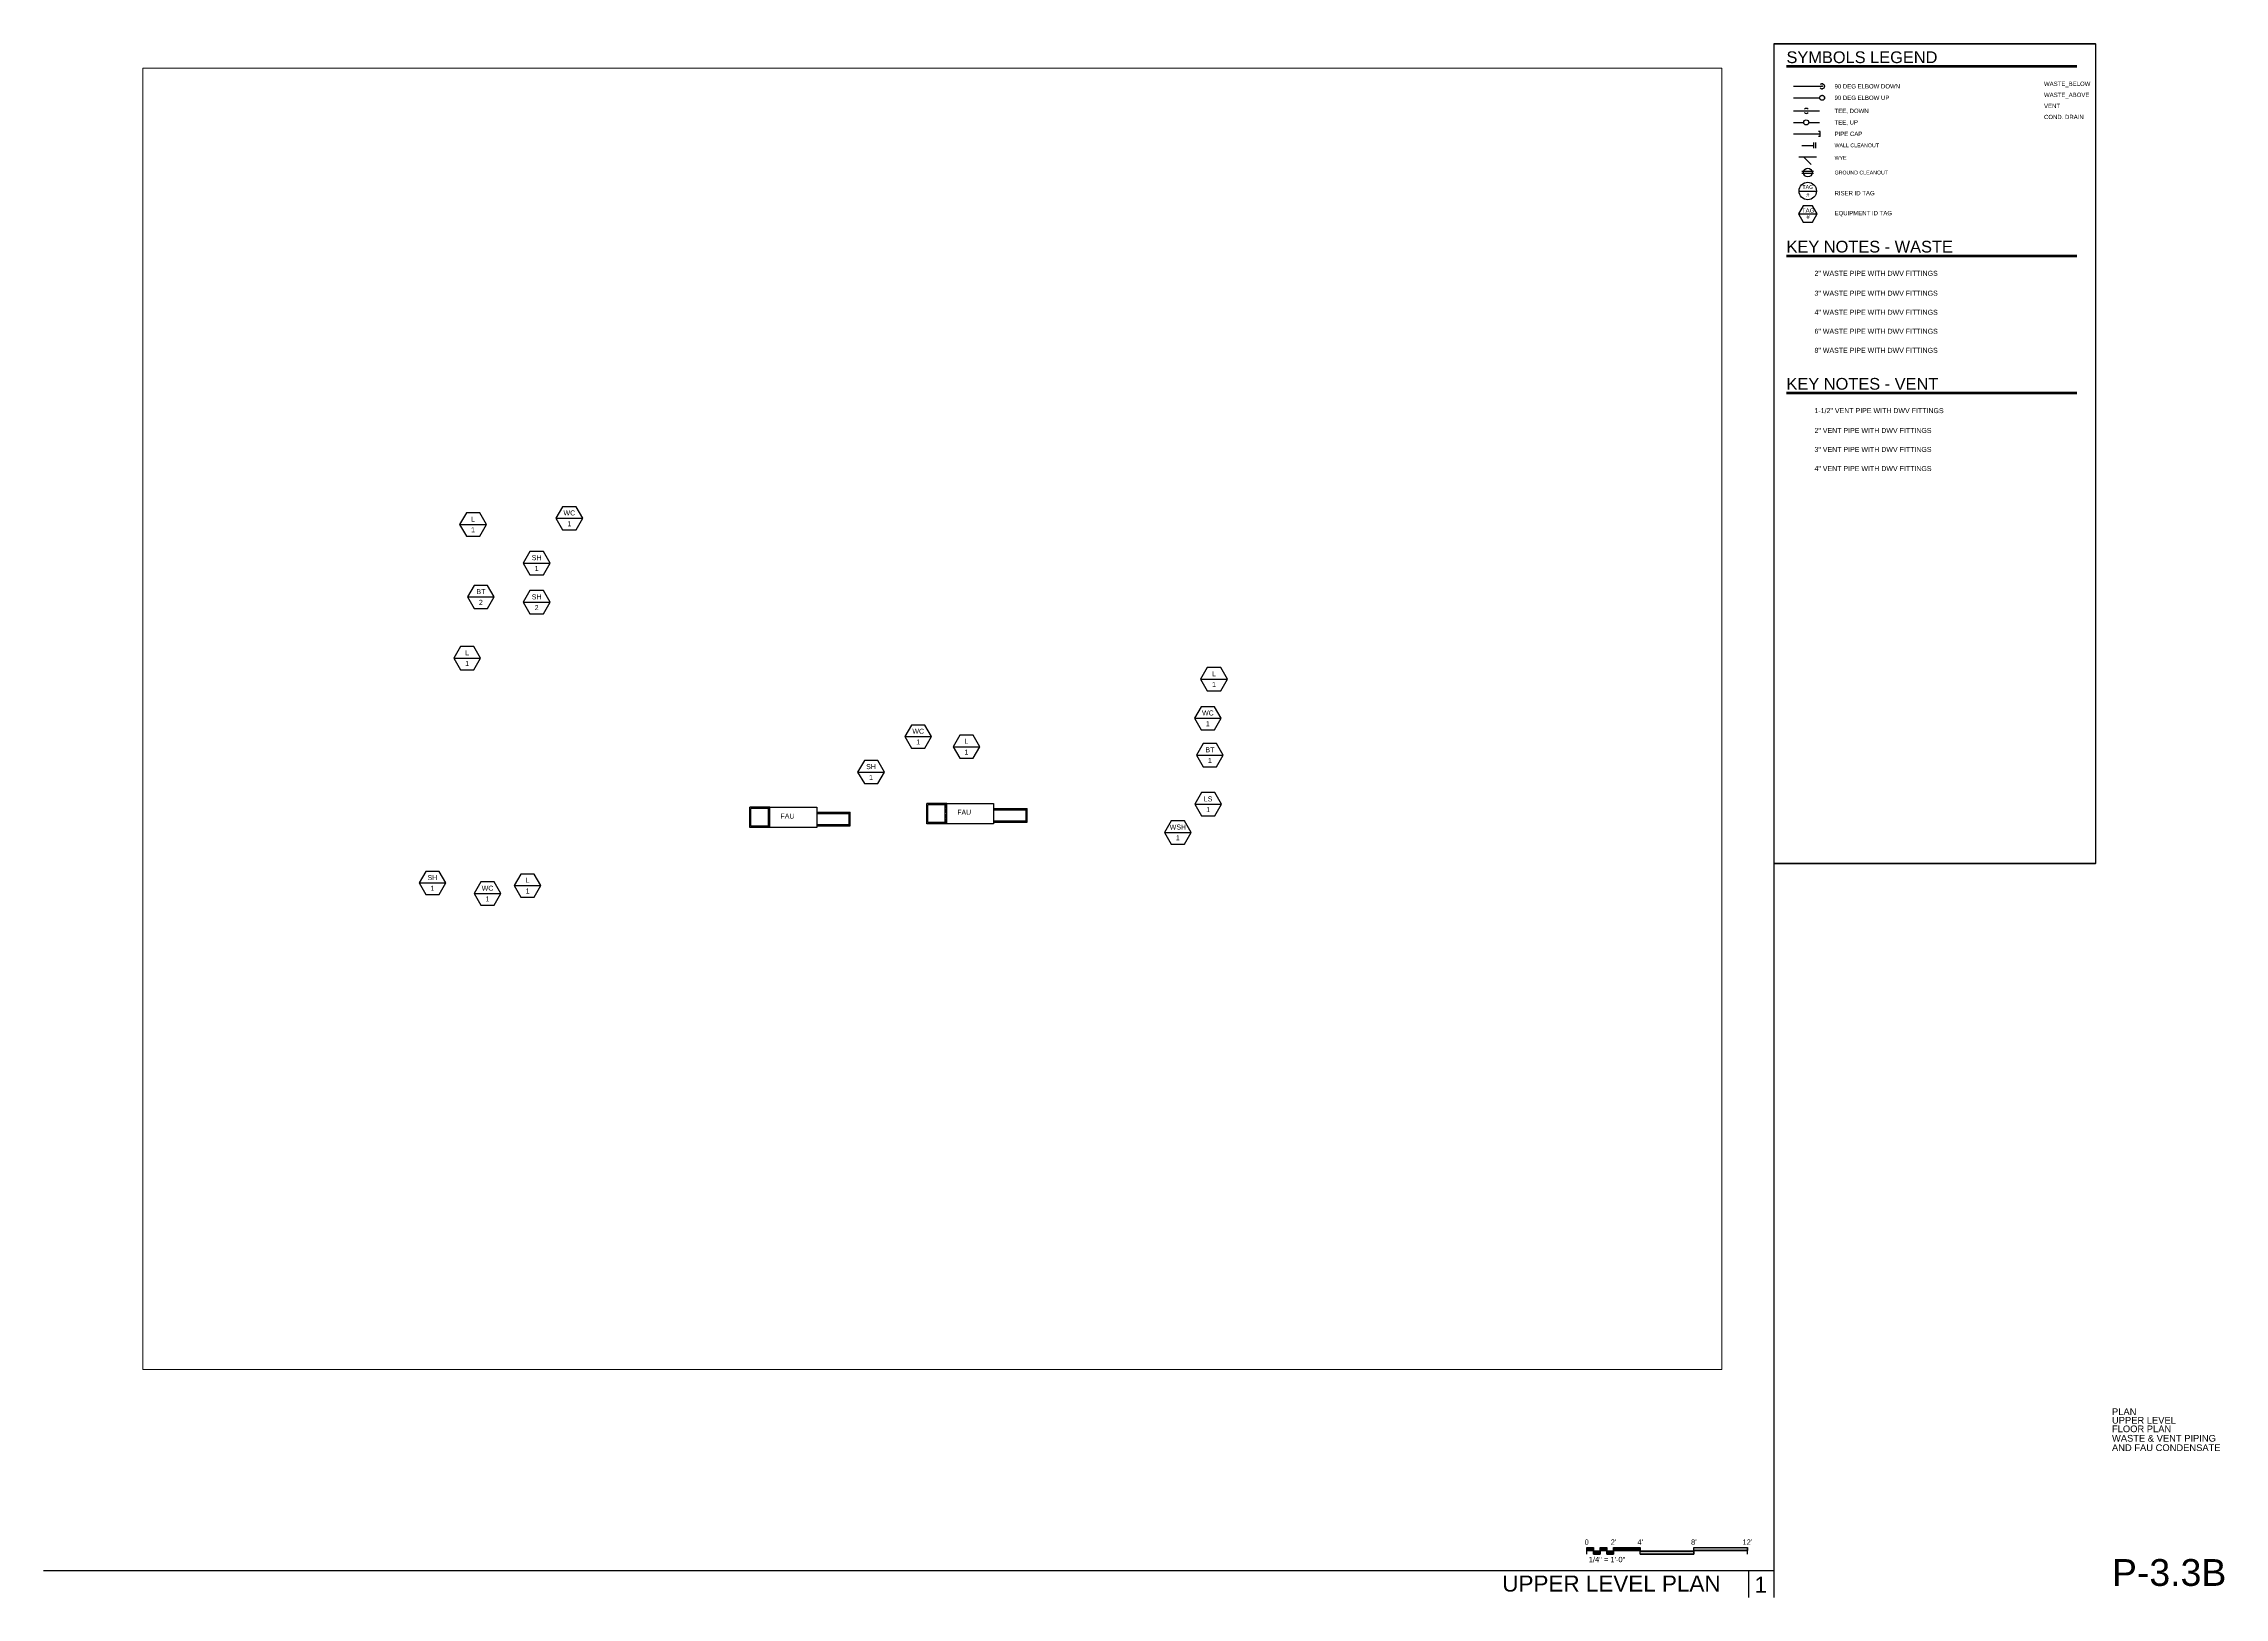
# Paper-space layout 'P-3.3B' of a CAD drawing. Extents: x 0.5 to 41.2, y 0.5 to 29.5.
# The model-space entities are those that its viewports show. They can reach past a viewport. Long polylines and large blocks are cut down to what shows.
import ezdxf
from ezdxf.enums import TextEntityAlignment as Align

# ---------------------------------------------------------------- set-up
doc = ezdxf.new("R2010")
doc.units = 0
doc.header["$LTSCALE"] = 24
doc.header["$MEASUREMENT"] = 0
doc.linetypes.add('HIDDEN2', pattern=[0.1875, 0.125, -0.0625])
doc.layers.get('0').update_dxf_attribs({"color": 8})
for name, color, linetype in [('GEC_BORDER', 2, 'Continuous'), ('GEC_DESCRIPTION_TITLE', 3, 'Continuous'), ('GEC_LEGEND', 2, 'Continuous'), ('PLUM-4TEXT', 2, 'Continuous'), ('PLUM-EQUIP', 5, 'Continuous'), ('PLUM_SYMBOLS', 3, 'Continuous'), ('PLUM_TEXT', 2, 'Continuous')]:
    doc.layers.add(name, color=color, linetype=linetype)
doc.layers.add('GEC_NO PLOT', color=7, linetype='Continuous', plot=False)
doc.layers.add('GEC_VIEWPORT', color=7, linetype='Continuous', plot=False)
doc.layers.get('0').freeze()
doc.styles.add('A2', font='arial.ttf', dxfattribs={"height": 4.5})
doc.styles.add('ARC-TEXT', font='arial.ttf', dxfattribs={"width": 0.86, "height": 4.5})
doc.styles.add('ARC-TITLE', font='arial.ttf', dxfattribs={"width": 1.00018})
doc.styles.add('Arial', font='arial.ttf')
doc.styles.add('rpm', font='arial.ttf', dxfattribs={"width": 0.85, "height": 0.09375})
doc.styles.add('shbd-text', font='arial.ttf')
doc.styles.add('TITLE1', font='arial.ttf')

# ---------------------------------------------------------------- blocks, each defined once
blk = doc.blocks.new('*U146')
at = {"linetype": 'Continuous'}
for points in [[(-1.5, 0), (-1.5, 0.125)], [(-1.5, 0.125), (-1.375, 0.125)], [(-1.5, 0.071), (-1.375, 0.071)], [(-1.375, 0), (-1.375, 0.125)], [(-1.25, 0.054), (-1.375, 0.054)], [(-1.375, 0), (-1.25, 0)], [(-1.25, 0), (-1.25, 0.125)], [(-1.25, 0.125), (-1.125, 0.125)], [(-1.25, 0.071), (-1.125, 0.071)], [(-1.125, 0), (-1.125, 0.125)], [(-1, 0.054), (-1.125, 0.054)], [(-1.125, 0), (-1, 0)], [(-1, 0), (-1, 0.125)], [(-1, 0.125), (-0.5, 0.125)], [(-1, 0.071), (-0.5, 0.071)], [(-0.5, 0), (-0.5, 0.125)], [(0.5, 0.054), (-0.5, 0.054)], [(-0.5, 0), (0.5, 0)], [(0.5, 0), (0.5, 0.125)], [(0.5, 0.125), (1.5, 0.125)], [(0.5, 0.071), (1.5, 0.071)], [(1.5, 0), (1.5, 0.125)]]:
    blk.add_lwpolyline(points, dxfattribs=at)
for points in [[(-1.5, 0.125), (-1.375, 0.125), (-1.375, 0.071), (-1.5, 0.071)], [(-1.375, 0.054), (-1.25, 0.054), (-1.25, 0), (-1.375, 0)], [(-1.25, 0.125), (-1.125, 0.125), (-1.125, 0.071), (-1.25, 0.071)], [(-1.125, 0.054), (-1, 0.054), (-1, 0), (-1.125, 0)], [(-1, 0.125), (-0.5, 0.125), (-0.5, 0.071), (-1, 0.071)], [(-0.5, 0.054), (0.5, 0.054), (0.5, 0), (-0.5, 0)], [(0.5, 0.125), (1.5, 0.125), (1.5, 0.071), (0.5, 0.071)]]:
    blk.add_lwpolyline(points, close=True, dxfattribs=at)
for points in [[(-1.5, 0.125), (-1.375, 0.125), (-1.5, 0.071), (-1.375, 0.071)], [(-1.375, 0.054), (-1.25, 0.054), (-1.375, 0), (-1.25, 0)], [(-1.25, 0.125), (-1.125, 0.125), (-1.25, 0.071), (-1.125, 0.071)], [(-1.125, 0.054), (-1, 0.054), (-1.125, 0), (-1, 0)], [(-1, 0.125), (-0.5, 0.125), (-1, 0.071), (-0.5, 0.071)], [(-0.5, 0.054), (0.5, 0.054), (-0.5, 0), (0.5, 0)], [(0.5, 0.125), (1.5, 0.125), (0.5, 0.071), (1.5, 0.071)]]:
    blk.add_solid(points)
at = {"linetype": 'Continuous', "style": 'A2'}
for s, p in [('0', (-1.5, 0.175)), ("2'", (-1, 0.175)), ("4'", (-0.5, 0.175)), ("8'", (0.5, 0.175)), ("12'", (1.5, 0.175))]:
    blk.add_text(s, height=0.1, dxfattribs=at).set_placement(p, align=Align.CENTER)
blk.add_text(' 1/4" = 1\'-0"', height=0.1, dxfattribs=at).set_placement((-1.5, -0.05), align=Align.TOP_LEFT)
blk = doc.blocks.new('SHEET-NO.')
at = {"color": 2, "linetype": 'Continuous', "style": 'A2'}
for tag, p in [('SHT_NAME_1', (39.131, 3.825)), ('SHT_NAME_2', (39.131, 3.665)), ('SHT_NAME_3', (39.131, 3.505)), ('SHT_NAME_4', (39.131, 3.329)), ('SHT_NAME_5', (39.131, 3.153)), ('ENGINEER', (40.24, 1.894)), ('DRAFTER', (40.24, 1.636))]:
    blk.add_attdef(tag, p, '', height=0.125, dxfattribs=at)
at = {"color": 3, "linetype": 'Continuous', "ltscale": 12, "style": 'shbd-text'}
blk.add_attdef('SHT-NO.', (39.131, 0.636), '', height=0.5, dxfattribs=at)
blk = doc.blocks.new('*U229')
at = {"linetype": 'Continuous'}
blk.add_arc((0, 0), 1.5, 221.8103, 138.1897, dxfattribs=at)
blk = doc.blocks.new('*U228')
at = {"linetype": 'Continuous'}
blk.add_circle((0, 0), 1.5, dxfattribs=at)
blk = doc.blocks.new('*U205')
at = {"linetype": 'Continuous'}
for start, end in [(41.8103, 138.1897), (221.8103, 318.1897)]:
    blk.add_arc((0, 0), 1.5, start, end, dxfattribs=at)
blk = doc.blocks.new('*U206')
at = {"linetype": 'Continuous'}
for p, q in [((0, 0), (5, 0)), ((5.7, 1.5), (4.7, 1.5)), ((5.7, -1.5), (5.7, 1.5)), ((5.7, -1.5), (4.7, -1.5))]:
    blk.add_line(p, q, dxfattribs=at)
blk = doc.blocks.new('8CFM')
blk.add_line((0, 0), (0.404, 0))
blk.add_lwpolyline([(0.101, 0.175), (0, 0), (0.101, -0.175), (0.303, -0.175), (0.404, 0), (0.303, 0.175)], close=True)
at = {"style": 'rpm', "width": 0.85}
for tag, p in [('12', (0.211, 0.03)), ('1200', (0.211, -0.111))]:
    blk.add_attdef(tag, text='', height=0.0938, dxfattribs=at).set_placement(p, align=Align.CENTER)
blk = doc.blocks.new('Tag-Riser')
at = {"color": 0, "linetype": 'ByBlock'}
blk.add_line((-10.4, 0), (10.4, 0), dxfattribs=at)
blk.add_circle((0, 0), 10.4, dxfattribs=at)
at = {"color": 0, "style": 'A2'}
for tag, p in [('TAG', (0, 4.8)), ('#', (0, -4.8))]:
    blk.add_attdef(tag, text='', height=4.5, dxfattribs=at).set_placement(p, align=Align.MIDDLE_CENTER)
blk = doc.blocks.new('*U204')
at = {"color": 4, "linetype": 'Continuous'}
for p, q in [((4, 0.7), (-4, 0.7)), ((4, -0.7), (-4, -0.7))]:
    blk.add_line(p, q, dxfattribs=at)
blk.add_circle((0, 0), 3, dxfattribs=at)
blk = doc.blocks.new('*U203')
at = {"color": 4, "linetype": 'Continuous'}
for p, q in [((0, 0), (8, 0)), ((8, 2), (8, -2)), ((9.25, 2), (9.25, -2))]:
    blk.add_line(p, q, dxfattribs=at)
blk = doc.blocks.new('Tag-Equipment')
at = {"color": 0}
blk.add_line((-12, 0), (12, 0), dxfattribs=at)
blk.add_lwpolyline([(-12, 0), (-6, -10.4), (6, -10.4), (12, 0), (6, 10.4), (-6, 10.4)], close=True, dxfattribs=at)
at = {"color": 0, "style": 'A2'}
for tag, p in [('TAG', (0, 4.8)), ('#', (0, -4.8))]:
    blk.add_attdef(tag, text='', height=4.5, dxfattribs=at).set_placement(p, align=Align.MIDDLE_CENTER)
blk = doc.blocks.new('GE_FAU')
for p, q in [((0, 0), (18, 0)), ((0, -18), (0, 0)), ((18, -18), (18, 0)), ((0, -16.6), (18, -16.6)), ((1, -16.6), (1, -1)), ((1, -1), (17, -1)), ((17, -16.6), (17, -1)), ((1.5, -60), (1.5, -90)), ((13.5, -60), (13.5, -90)), ((1.5, -90), (13.5, -90))]:
    blk.add_line(p, q)
at = {"linetype": 'HIDDEN2'}
for p, q in [((0, -18), (4.5, -16.6)), ((4.5, -16.6), (9, -18)), ((9, -18), (13.5, -16.6)), ((13.5, -16.6), (18, -18)), ((2.5, -60), (2.5, -89)), ((12.5, -60), (12.5, -89)), ((2.5, -89), (12.5, -89))]:
    blk.add_line(p, q, dxfattribs=at)
blk.add_lwpolyline([(0, -60), (0, -18), (18, -18), (18, -60)], close=True)

msp = doc.modelspace()

# ---------------------------------------------------------------- linework, layer by layer
at = {"layer": 'GEC_LEGEND', "color": 4}
for p, q in [((-1283.3, 204.6), (-1023, 204.6)), ((-1283.3, 34.9), (-1023, 34.9)), ((-1283.3, -88), (-1023, -88))]:
    msp.add_line(p, q, dxfattribs=at)
at = {"layer": 'GEC_LEGEND', "color": 1}
for p, q in [((-1283.3, 203.4), (-1023, 203.4)), ((-1283.3, 33.7), (-1023, 33.7)), ((-1283.3, -89.2), (-1023, -89.2))]:
    msp.add_line(p, q, dxfattribs=at)
at = {"layer": 'GEC_NO PLOT'}
msp.add_lwpolyline([(-1294.4, 224.3), (-1006.4, 224.3), (-1006.4, -510.3), (-1294.4, -510.3)], close=True, dxfattribs=at)
at = {"layer": 'PLUM_SYMBOLS'}
for p, q in [((-1277.1, 186.1), (-1251.4, 186.1)), ((-1277.1, 175.8), (-1253.7, 175.8)), ((-1277.1, 164.1), (-1253.7, 164.1)), ((-1277.1, 153.8), (-1268.1, 153.8)), ((-1277.1, 143.5), (-1254.1, 143.5)), ((-1263.3, 153.8), (-1253.7, 153.8)), ((-1272.2, 122.9), (-1256.3, 122.9)), ((-1268, 122.9), (-1261.1, 116.1))]:
    msp.add_line(p, q, dxfattribs=at)
for p in [(-1251.4, 188.3), (-1251.4, 186.1), (-1251.4, 183.8), (-1251.4, 178), (-1249.1, 186.1), (-1249.1, 175.8)]:
    msp.add_point(p, dxfattribs=at)

# ---------------------------------------------------------------- block references
at = {"layer": 'PLUM-4TEXT'}
for p, values in [((1215.6, 3354.3), {'TAG': 'L', '#': '1'}), ((1301.9, 3359.8), {'TAG': 'WC', '#': '1'}), ((1272.6, 3319.7), {'TAG': 'SH', '#': '1'}), ((1222.6, 3289.3), {'TAG': 'BT', '#': '2'}), ((1272.6, 3284.6), {'TAG': 'SH', '#': '2'}), ((1210.3, 3234.5), {'TAG': 'L', '#': '1'}), ((1879.7, 3215.7), {'TAG': 'L', '#': '1'}), ((1874.2, 3180.6), {'TAG': 'WC', '#': '1'}), ((1614.6, 3164.2), {'TAG': 'WC', '#': '1'}), ((1657.8, 3155.2), {'TAG': 'L', '#': '1'}), ((1876, 3147.6), {'TAG': 'BT', '#': '1'}), ((1572.3, 3132.5), {'TAG': 'SH', '#': '1'}), ((1874.4, 3103.6), {'TAG': 'LS', '#': '1'}), ((1847.3, 3078.4), {'TAG': 'WSH', '#': '1'}), ((1179.2, 3033.1), {'TAG': 'SH', '#': '1'}), ((1228.6, 3023.6), {'TAG': 'WC', '#': '1'}), ((1264.5, 3030.7), {'TAG': 'L', '#': '1'})]:
    msp.add_blockref('Tag-Equipment', p, dxfattribs=at).add_auto_attribs(values)
at = {"layer": 'PLUM-EQUIP', "rotation": 89.99999999999997}
for p in [(1463.7, 3082.9), (1622.2, 3086.2)]:
    msp.add_blockref('GE_FAU', p, dxfattribs=at)
at = {"layer": 'PLUM_SYMBOLS'}
for name, p, xscale, yscale, zscale in [('*U228', (-1251.4, 175.8), 1.499999798785716, 1.499999798785716, 1.499999798785716), ('*U229', (-1251.4, 186.1), 1.499999798785716, 1.499999798785716, 1.499999798785716), ('*U205', (-1265.6, 164.1), 1.499999798785716, 1.499999798785716, 1.499999798785716), ('*U228', (-1265.6, 153.8), 1.499999798785716, 1.499999798785716, 1.499999798785716), ('*U206', (-1261.6, 143.5), 1.499999798785716, 1.499999798785716, 1.499999798785716), ('*U203', (-1269.5, 133.2), 1.312499988, 1.312499988, 1.312499988), ('*U204', (-1264.2, 108.8), 1.312499988, 1.312499988, 1.312499988)]:
    msp.add_blockref(name, p, dxfattribs=dict(at, xscale=xscale, yscale=yscale, zscale=zscale))
at = {"layer": 'PLUM_TEXT', "xscale": 0.7499998376785799, "yscale": 0.7499998376785799, "zscale": 0.7499998376785799}
msp.add_blockref('Tag-Riser', (-1264.2, 92.3), dxfattribs=at).add_auto_attribs({'TAG': 'TAG', '#': '#'})
at = {"layer": 'PLUM_TEXT', "linetype": 'ByBlock'}
ref = msp.add_blockref('8CFM', (-1272.5, 71.7), dxfattribs=dict(at, xscale=41.142852, yscale=41.142852, zscale=41.142852))
ref.add_attrib('1200', '#', dxfattribs={"layer": '0', "height": 3.86, "style": 'Arial'}).set_placement((-1263.9, 67.1), align=Align.CENTER)
ref.add_attrib('12', 'TAG', dxfattribs={"layer": '0', "height": 3.86, "style": 'Arial'}).set_placement((-1263.9, 72.9), align=Align.CENTER)

# ---------------------------------------------------------------- texts
at = {"layer": 'GEC_LEGEND', "color": 3, "style": 'ARC-TITLE'}
for s, p in [('SYMBOLS LEGEND', (-1283.3, 206.9)), ('KEY NOTES - WASTE', (-1283.3, 37.2)), ('KEY NOTES - VENT', (-1283.3, -85.7))]:
    msp.add_text(s, height=10.5, dxfattribs=at).set_placement(p)
at = {"layer": 'GEC_LEGEND', "char_height": 4.5, "width": 239.582, "attachment_point": 1, "style": 'Arial'}
for s, insert in [('{\\W1;2" WASTE PIPE WITH DWV FITTINGS}', (-1258.2, 20.8)), ('{\\W1;3" WASTE PIPE WITH DWV FITTINGS}', (-1258.2, 3)), ('{\\W1;4" WASTE PIPE WITH DWV FITTINGS}', (-1258.2, -14.1)), ('{\\W1;6" WASTE PIPE WITH DWV FITTINGS}', (-1258.2, -31.1)), ('{\\W1;8" WASTE PIPE WITH DWV FITTINGS}', (-1258.2, -48.2)), ('{\\W1;1-1/2" VENT PIPE WITH DWV FITTINGS}', (-1258.2, -102.2)), ('{\\W1;2" VENT PIPE WITH DWV FITTINGS}', (-1258.2, -120)), ('{\\W1;4" VENT PIPE WITH DWV FITTINGS}', (-1258.2, -154.1)), ('{\\W1;3" VENT PIPE WITH DWV FITTINGS}', (-1258.2, -137))]:
    msp.add_mtext(s, dxfattribs=dict(at, insert=insert))
at = {"layer": 'PLUM-4TEXT', "char_height": 4.5, "attachment_point": 1, "style": 'ARC-TEXT'}
for insert in [(1491.2, 3095.3), (1649.6, 3098.7)]:
    msp.add_mtext_dynamic_manual_height_columns('FAU', width=6.129, gutter_width=22.5, heights=[0], dxfattribs=dict(at, insert=insert))
at = {"layer": 'PLUM_TEXT', "style": 'Arial'}
for s, height, p in [('90 DEG ELBOW DOWN', 3.857, (-1240.2, 186.1)), ('90 DEG ELBOW UP', 3.857, (-1240.2, 175.8)), ('TEE, DOWN', 3.86, (-1240.2, 164.1)), ('TEE, UP', 3.86, (-1240.2, 153.8)), ('PIPE CAP', 3.86, (-1240.2, 143.5)), ('WALL CLEANOUT', 3.375, (-1240.2, 133.2)), ('WYE', 3.38, (-1240.2, 122)), ('GROUND CLEANOUT', 3.375, (-1240.2, 108.8))]:
    msp.add_text(s, height=height, dxfattribs=at).set_placement(p, align=Align.MIDDLE_LEFT)
for s, height, p in [('WASTE_BELOW', 3.855, (-1052.5, 186.4)), ('WASTE_ABOVE', 3.855, (-1052.5, 176.5)), ('VENT', 3.86, (-1052.5, 166.6)), ('COND. DRAIN', 3.855, (-1052.5, 156.7))]:
    msp.add_text(s, height=height, dxfattribs=at).set_placement(p)
at = {"layer": 'PLUM_TEXT', "char_height": 3.857, "width": 86.32, "attachment_point": 1, "style": 'Arial'}
for s, insert in [('RISER ID TAG', (-1240.2, 92.3)), ('EQUIPMENT ID TAG', (-1240.2, 74.4))]:
    msp.add_mtext(s, dxfattribs=dict(at, insert=insert))

psp = doc.layouts.new('P-3.3B')

# ---------------------------------------------------------------- linework, layer by layer
at = {"layer": 'GEC_BORDER', "color": 5}
for p, q in [((0.5, 1.003), (32.812, 1.003)), ((32.336, 1.003), (32.336, 0.5)), ((32.336, 1.003), (32.336, 0.5))]:
    psp.add_line(p, q, dxfattribs=at)
psp.add_lwpolyline([(32.812, 0.5), (32.812, 29.5)], dxfattribs=at)

# ---------------------------------------------------------------- block references
at = {"layer": 'GEC_BORDER'}
psp.add_blockref('*U146', (30.812, 1.306), dxfattribs=at)
at = {"layer": 'GEC_DESCRIPTION_TITLE'}
ref = psp.add_blockref('SHEET-NO.', (-0.01, 0.078), dxfattribs=at)
ref.add_attrib('SHT-NO.', 'P-3.3B', (39.12, 0.714), dxfattribs={"layer": '0', "color": 3, "linetype": 'Continuous', "ltscale": 12, "height": 0.5, "style": 'shbd-text'})
ref.add_attrib('SHT_NAME_1', 'PLAN', (39.12, 3.903), dxfattribs={"layer": '0', "color": 2, "linetype": 'Continuous', "height": 0.125, "style": 'A2'})
ref.add_attrib('SHT_NAME_2', 'UPPER LEVEL', (39.12, 3.743), dxfattribs={"layer": '0', "color": 2, "linetype": 'Continuous', "height": 0.125, "style": 'A2'})
ref.add_attrib('SHT_NAME_3', 'FLOOR PLAN', (39.12, 3.583), dxfattribs={"layer": '0', "color": 2, "linetype": 'Continuous', "height": 0.125, "style": 'A2'})
ref.add_attrib('SHT_NAME_4', 'WASTE & VENT PIPING', (39.12, 3.407), dxfattribs={"layer": '0', "color": 2, "linetype": 'Continuous', "height": 0.125, "style": 'A2'})
ref.add_attrib('SHT_NAME_5', 'AND FAU CONDENSATE', (39.12, 3.231), dxfattribs={"layer": '0', "color": 2, "linetype": 'Continuous', "height": 0.125, "style": 'A2'})

# ---------------------------------------------------------------- texts
at = {"layer": 'GEC_BORDER', "style": 'TITLE1'}
psp.add_text('1', height=0.3, dxfattribs=at).set_placement((32.562, 0.737), align=Align.MIDDLE_CENTER)
at = {"layer": 'GEC_BORDER', "insert": (31.812, 0.908), "char_height": 0.3, "width": 8.88615, "attachment_point": 3, "style": 'TITLE1'}
psp.add_mtext('UPPER LEVEL PLAN', dxfattribs=at)

# ---------------------------------------------------------------- viewports
at = {"layer": 'GEC_VIEWPORT', "view_target_point": (-360.453, 0)}
psp.add_viewport(center=(35.812, 21.847), size=(6, 15.3058), view_center_point=(-789.905, -143.011), view_height=734.6769, dxfattribs=at)
at = {"layer": 'GEC_VIEWPORT', "view_target_point": (1627.284, 3120.513)}
psp.add_viewport(center=(17.095, 16.898), size=(29.486, 24.28896), view_center_point=(0, 59.65), view_height=1165.87004, status=3, dxfattribs=at)

doc.saveas('drawing.dxf')
